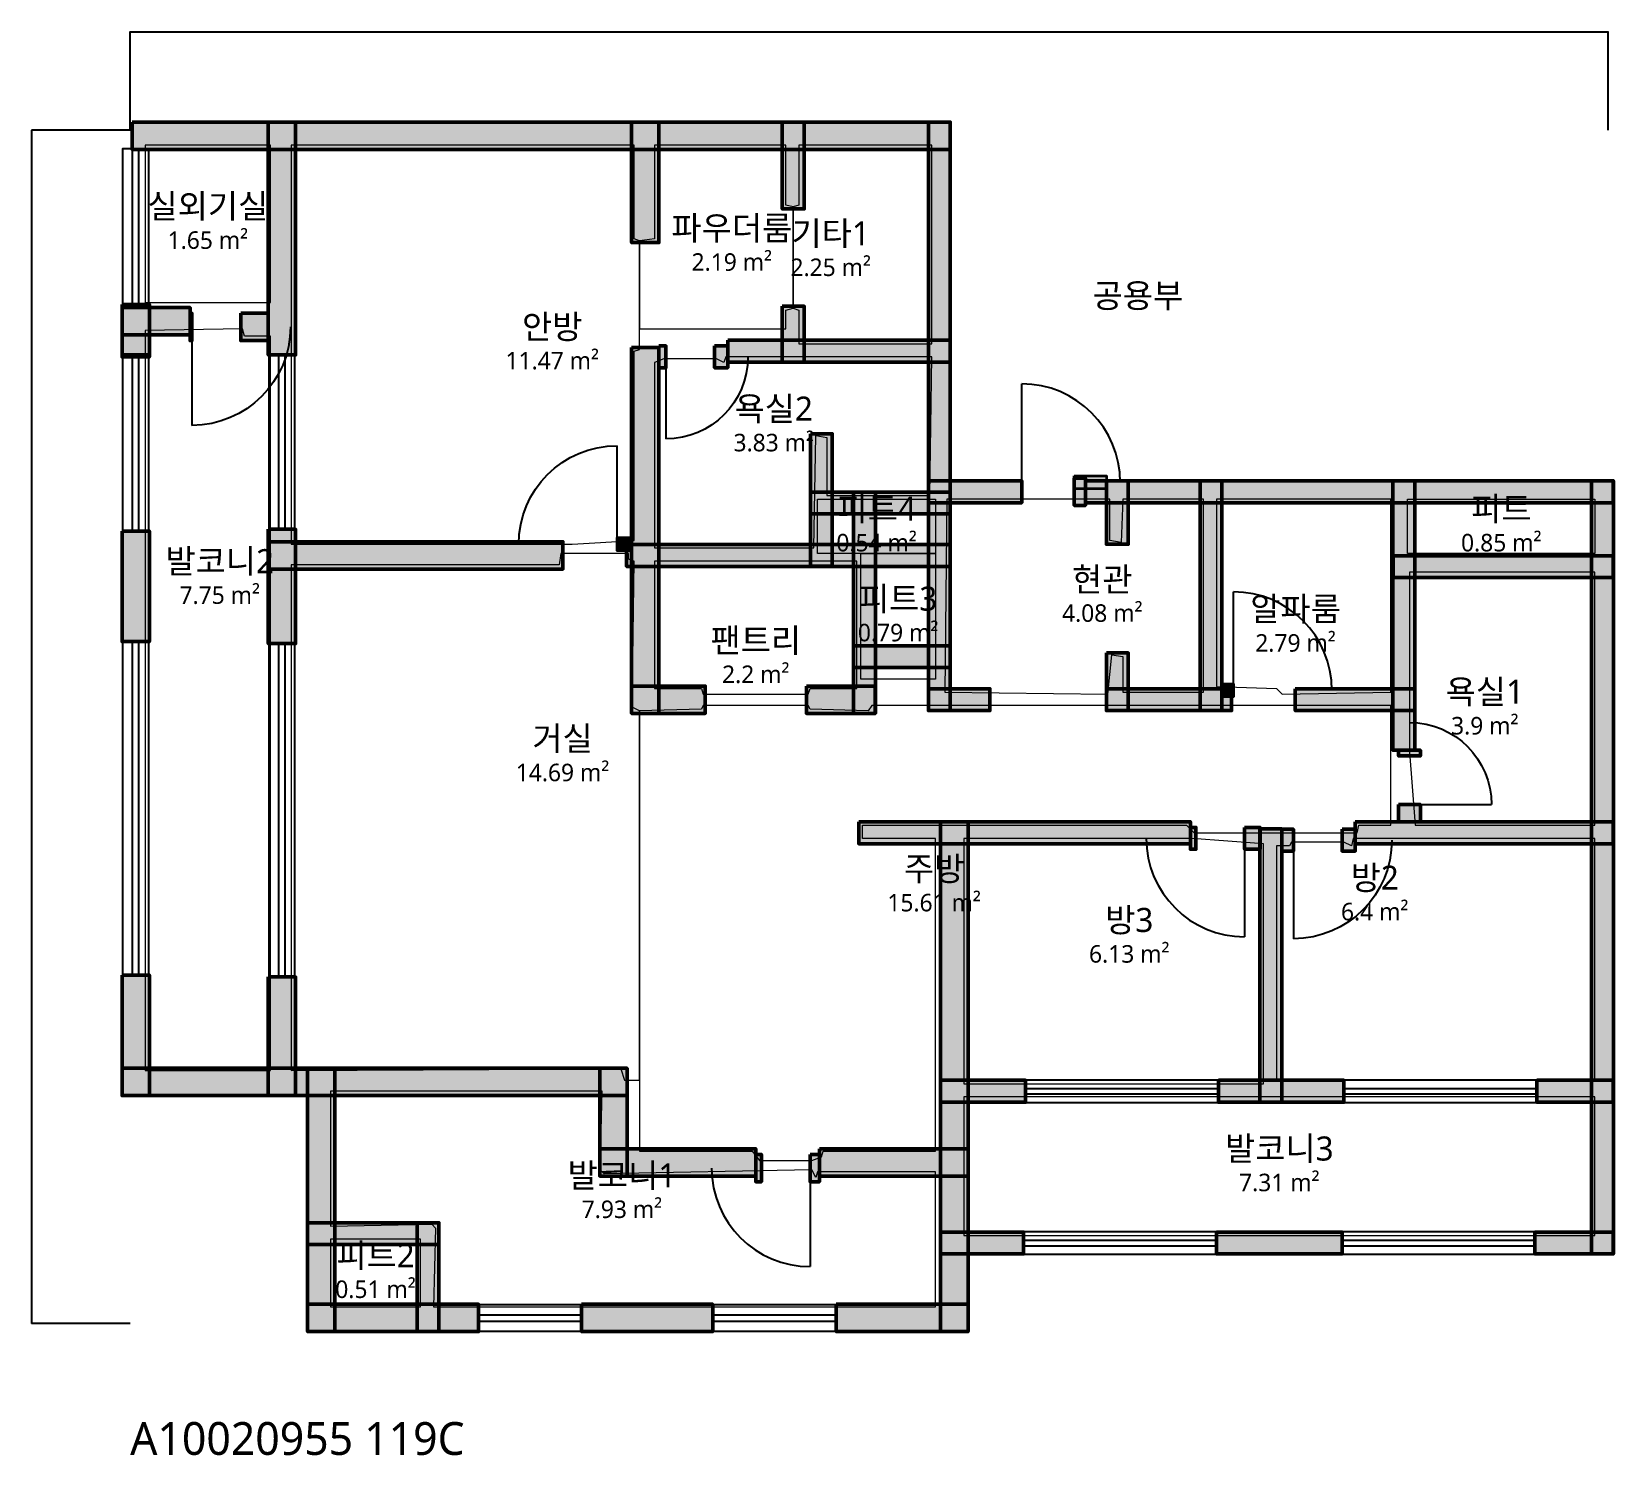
# Model space of a CAD drawing. Header units: millimetres. Extents: x -900 to 13556, y -1204 to 11806.
import ezdxf

# ---------------------------------------------------------------- set-up
doc = ezdxf.new("R2010")
doc.units = ezdxf.units.MM
for name, color, linetype, lineweight in [('A-ANNO-DIMS', 3, 'Continuous', 13), ('A-AREA', 9, 'Continuous', 13), ('A-AREA-IDEN', 7, 'Continuous', 18), ('A-AREA-PUBL', 9, 'Continuous', 13), ('A-DOOR', 4, 'Continuous', 25), ('A-GLAZ', 5, 'Continuous', 25), ('A-WALL-EXTR', 7, 'Continuous', 50), ('A-WALL-PATT', 8, 'Continuous', 9), ('A-WALL-PRTN', 8, 'Continuous', 35), ('A-WALL-STRC', 7, 'Continuous', 50)]:
    doc.layers.add(name, color=color, linetype=linetype, lineweight=lineweight)
doc.styles.add('OpenSansCondensed-Light', font='OpenSansCondensed-Light.ttf')
doc.styles.get("Standard").update_dxf_attribs({"font": 'malgun.ttf'})
doc.dimstyles.new('EZDXF', dxfattribs={"dimtxt": 0.25, "dimasz": 0.175, "dimexe": 0.375, "dimexo": 0.125, "dimgap": 0.1, "dimtad": 1, "dimlfac": 100, "dimzin": 12, "dimdsep": 46, "dimtxsty": 'OpenSansCondensed-Light', "dimblk": 'ARCHTICK', "dimcen": 2.5, "dimazin": 3, "dimtfac": 0.5, "dimtmove": 2, "dimatfit": 3})

# ---------------------------------------------------------------- blocks, each defined once
blk = doc.blocks.new('JJ-DOOR-SWING')
blk.add_line((0, 0), (0, 1000))
blk.add_arc((0, 0), 1000, 0, 90)
blk = doc.blocks.new('JJ-WIN-DOUBLE')
for p, q in [((0, 120), (1000, 120)), ((0, -120), (1000, -120))]:
    blk.add_line(p, q)
blk.add_lwpolyline([(0, -500), (1000, -500), (1000, 500), (0, 500)], close=True)
blk = doc.blocks.new('_ARCHTICK')
at = {"color": 0, "linetype": 'BYBLOCK', "const_width": 0.15}
blk.add_lwpolyline([(-0.5, -0.5), (0.5, 0.5)], dxfattribs=at)

msp = doc.modelspace()

# ---------------------------------------------------------------- hatches: boundary and pattern name
at = {"layer": 'A-WALL-PATT'}
h = msp.add_hatch(color=8, dxfattribs=at)
h.dxf.hatch_style = 1
h.paths.add_polyline_path([(17.1, 10978.9), (7495, 10978.9), (7495, 10728.9), (17.1, 10728.9)])
h = msp.add_hatch(color=8, dxfattribs=at)
h.dxf.hatch_style = 1
h.paths.add_polyline_path([(1261.7, 10978.9), (1511.7, 10978.9), (1511.7, 8850.9), (1261.7, 8850.9)])
h = msp.add_hatch(color=8, dxfattribs=at)
h.dxf.hatch_style = 1
h.paths.add_polyline_path([(4582.9, 10978.9), (4832.9, 10978.9), (4832.9, 9878.1), (4582.9, 9878.1)])
h = msp.add_hatch(color=8, dxfattribs=at)
h.dxf.hatch_style = 1
h.paths.add_polyline_path([(5960.4, 10978.9), (6160.4, 10978.9), (6160.4, 10186.3), (5960.4, 10186.3)])
h = msp.add_hatch(color=8, dxfattribs=at)
h.dxf.hatch_style = 1
h.paths.add_polyline_path([(7295.7, 10978.9), (7495.7, 10978.9), (7495.7, 5601.6), (7295.7, 5601.6)])
h = msp.add_hatch(color=8, dxfattribs=at)
h.dxf.hatch_style = 1
h.paths.add_polyline_path([(-73.6, 9313.2), (176.4, 9313.2), (176.4, 8850.9), (-73.6, 8850.9)])
h = msp.add_hatch(color=8, dxfattribs=at)
h.dxf.hatch_style = 1
h.paths.add_polyline_path([(-73.6, 9313.2), (176.4, 9313.2), (176.4, 9296), (-73.6, 9296)])
h = msp.add_hatch(color=8, dxfattribs=at)
h.dxf.hatch_style = 1
h.paths.add_polyline_path([(-73.6, 9296), (176.4, 9296), (176.4, 8833.8), (-73.6, 8833.8)])
h = msp.add_hatch(color=8, dxfattribs=at)
h.dxf.hatch_style = 1
h.paths.add_polyline_path([(-73.6, 9284.1), (547.8, 9284.1), (547.8, 9034.1), (-73.6, 9034.1)])
h = msp.add_hatch(color=8, dxfattribs=at)
h.dxf.hatch_style = 1
h.paths.add_polyline_path([(5960.4, 9296), (6160.4, 9296), (6160.4, 8785.9), (5960.4, 8785.9)])
h = msp.add_hatch(color=8, dxfattribs=at)
h.dxf.hatch_style = 1
h.paths.add_polyline_path([(547.8, 9232.7), (565, 9232.7), (565, 8982.7), (547.8, 8982.7)])
h = msp.add_hatch(color=8, dxfattribs=at)
h.dxf.hatch_style = 1
h.paths.add_polyline_path([(1010.1, 9232.7), (1261.7, 9232.7), (1261.7, 8982.7), (1010.1, 8982.7)])
h = msp.add_hatch(color=8, dxfattribs=at)
h.dxf.hatch_style = 1
h.paths.add_polyline_path([(5461.2, 8985.2), (7495, 8985.2), (7495, 8785.2), (5461.2, 8785.2)])
h = msp.add_hatch(color=8, dxfattribs=at)
h.dxf.hatch_style = 1
h.paths.add_polyline_path([(-73.6, 8850.9), (176.4, 8850.9), (176.4, 8833.8), (-73.6, 8833.8)])
h = msp.add_hatch(color=8, dxfattribs=at)
h.dxf.hatch_style = 1
h.paths.add_polyline_path([(4582.9, 8919.4), (4832.9, 8919.4), (4832.9, 5575.9), (4582.9, 5575.9)])
h = msp.add_hatch(color=8, dxfattribs=at)
h.dxf.hatch_style = 1
h.paths.add_polyline_path([(4832.9, 8933.8), (4896.3, 8933.8), (4896.3, 8733.8), (4832.9, 8733.8)])
h = msp.add_hatch(color=8, dxfattribs=at)
h.dxf.hatch_style = 1
h.paths.add_polyline_path([(5341.4, 8933.8), (5461.2, 8933.8), (5461.2, 8733.8), (5341.4, 8733.8)])
h = msp.add_hatch(color=8, dxfattribs=at)
h.dxf.hatch_style = 1
h.paths.add_polyline_path([(6217.2, 8131.9), (6417.2, 8131.9), (6417.2, 6919.8), (6217.2, 6919.8)])
h = msp.add_hatch(color=8, dxfattribs=at)
h.dxf.hatch_style = 1
h.paths.add_polyline_path([(7296.5, 7701.2), (8149, 7701.2), (8149, 7501.2), (7296.5, 7501.2)])
h = msp.add_hatch(color=8, dxfattribs=at)
h.dxf.hatch_style = 1
h.paths.add_polyline_path([(8628.4, 7746.8), (8922.8, 7746.8), (8922.8, 7626.8), (8628.4, 7626.8)])
h = msp.add_hatch(color=8, dxfattribs=at)
h.dxf.hatch_style = 1
h.paths.add_polyline_path([(8628.4, 7726.2), (8731.1, 7726.2), (8731.1, 7476.2), (8628.4, 7476.2)])
h = msp.add_hatch(color=8, dxfattribs=at)
h.dxf.hatch_style = 1
h.paths.add_polyline_path([(8731.1, 7701.2), (13555.4, 7701.2), (13555.4, 7501.2), (8731.1, 7501.2)])
h = msp.add_hatch(color=8, dxfattribs=at)
h.dxf.hatch_style = 1
h.paths.add_polyline_path([(8922.1, 7700.5), (9122.1, 7700.5), (9122.1, 7121.8), (8922.1, 7121.8)])
h = msp.add_hatch(color=8, dxfattribs=at)
h.dxf.hatch_style = 1
h.paths.add_polyline_path([(9778.1, 7700.5), (9978.1, 7700.5), (9978.1, 5601.6), (9778.1, 5601.6)])
h = msp.add_hatch(color=8, dxfattribs=at)
h.dxf.hatch_style = 1
h.paths.add_polyline_path([(11541.5, 7700.5), (11741.5, 7700.5), (11741.5, 5238.7), (11541.5, 5238.7)])
h = msp.add_hatch(color=8, dxfattribs=at)
h.dxf.hatch_style = 1
h.paths.add_polyline_path([(13356.1, 7700.5), (13556.1, 7700.5), (13556.1, 636.9), (13356.1, 636.9)])
h = msp.add_hatch(color=8, dxfattribs=at)
h.dxf.hatch_style = 1
h.paths.add_polyline_path([(6217.9, 7598.5), (7495, 7598.5), (7495, 7398.5), (6217.9, 7398.5)])
h = msp.add_hatch(color=8, dxfattribs=at)
h.dxf.hatch_style = 1
h.paths.add_polyline_path([(6611, 7597.8), (6811, 7597.8), (6811, 5575.9), (6611, 5575.9)])
h = msp.add_hatch(color=8, dxfattribs=at)
h.dxf.hatch_style = 1
h.paths.add_polyline_path([(-73.6, 7241.7), (176.4, 7241.7), (176.4, 6231.6), (-73.6, 6231.6)])
h = msp.add_hatch(color=8, dxfattribs=at)
h.dxf.hatch_style = 1
h.paths.add_polyline_path([(1261.7, 7258.8), (1511.7, 7258.8), (1511.7, 6214.5), (1261.7, 6214.5)])
h = msp.add_hatch(color=8, dxfattribs=at)
h.dxf.hatch_style = 1
h.paths.add_polyline_path([(1261.7, 7258.8), (1511.7, 7258.8), (1511.7, 7144.1), (1261.7, 7144.1)])
h = msp.add_hatch(color=8, dxfattribs=at)
h.dxf.hatch_style = 1
h.paths.add_polyline_path([(1261.7, 7144.1), (3954.7, 7144.1), (3954.7, 6894.1), (1261.7, 6894.1)])
h = msp.add_hatch(color=8, dxfattribs=at)
h.dxf.hatch_style = 1
h.paths.add_polyline_path([(4451.1, 7181.8), (4583, 7181.8), (4583, 7061.8), (4451.1, 7061.8)])
h = msp.add_hatch(color=8, dxfattribs=at)
h.dxf.hatch_style = 1
h.paths.add_polyline_path([(4536.7, 7119.1), (7495, 7119.1), (7495, 6919.1), (4536.7, 6919.1)])
h = msp.add_hatch(color=8, dxfattribs=at)
h.dxf.hatch_style = 1
h.paths.add_polyline_path([(11542.2, 7016.4), (13555.4, 7016.4), (13555.4, 6816.4), (11542.2, 6816.4)])
h = msp.add_hatch(color=8, dxfattribs=at)
h.dxf.hatch_style = 1
h.paths.add_polyline_path([(6611.7, 6194.6), (7495, 6194.6), (7495, 5994.6), (6611.7, 5994.6)])
h = msp.add_hatch(color=8, dxfattribs=at)
h.dxf.hatch_style = 1
h.paths.add_polyline_path([(8922.1, 6128.9), (9122.1, 6128.9), (9122.1, 5601.6), (8922.1, 5601.6)])
h = msp.add_hatch(color=8, dxfattribs=at)
h.dxf.hatch_style = 1
h.paths.add_polyline_path([(4583, 5825.9), (5255.8, 5825.9), (5255.8, 5575.9), (4583, 5575.9)])
h = msp.add_hatch(color=8, dxfattribs=at)
h.dxf.hatch_style = 1
h.paths.add_polyline_path([(6180.2, 5825.9), (6810.2, 5825.9), (6810.2, 5575.9), (6180.2, 5575.9)])
h = msp.add_hatch(color=8, dxfattribs=at)
h.dxf.hatch_style = 1
h.paths.add_polyline_path([(7296.5, 5800.9), (7858, 5800.9), (7858, 5600.9), (7296.5, 5600.9)])
h = msp.add_hatch(color=8, dxfattribs=at)
h.dxf.hatch_style = 1
h.paths.add_polyline_path([(8922.8, 5800.9), (10066.4, 5800.9), (10066.4, 5600.9), (8922.8, 5600.9)])
h = msp.add_hatch(color=8, dxfattribs=at)
h.dxf.hatch_style = 1
h.paths.add_polyline_path([(9977.4, 5846.5), (10083.6, 5846.5), (10083.6, 5726.5), (9977.4, 5726.5)])
h = msp.add_hatch(color=8, dxfattribs=at)
h.dxf.hatch_style = 1
h.paths.add_polyline_path([(10648.5, 5800.9), (11740.7, 5800.9), (11740.7, 5600.9), (10648.5, 5600.9)])
h = msp.add_hatch(color=8, dxfattribs=at)
h.dxf.hatch_style = 1
h.paths.add_polyline_path([(11592.8, 5238.7), (11792.8, 5238.7), (11792.8, 5187.3), (11592.8, 5187.3)])
h = msp.add_hatch(color=8, dxfattribs=at)
h.dxf.hatch_style = 1
h.paths.add_polyline_path([(11592.8, 4742.2), (11792.8, 4742.2), (11792.8, 4584.7), (11592.8, 4584.7)])
h = msp.add_hatch(color=8, dxfattribs=at)
h.dxf.hatch_style = 1
h.paths.add_polyline_path([(6659.6, 4585.4), (9689.8, 4585.4), (9689.8, 4385.4), (6659.6, 4385.4)])
h = msp.add_hatch(color=8, dxfattribs=at)
h.dxf.hatch_style = 1
h.paths.add_polyline_path([(7407.7, 4584.7), (7657.7, 4584.7), (7657.7, -73.6), (7407.7, -73.6)])
h = msp.add_hatch(color=8, dxfattribs=at)
h.dxf.hatch_style = 1
h.paths.add_polyline_path([(9689.8, 4534), (9741.2, 4534), (9741.2, 4334), (9689.8, 4334)])
h = msp.add_hatch(color=8, dxfattribs=at)
h.dxf.hatch_style = 1
h.paths.add_polyline_path([(10186.3, 4534), (10326.7, 4534), (10326.7, 4334), (10186.3, 4334)])
h = msp.add_hatch(color=8, dxfattribs=at)
h.dxf.hatch_style = 1
h.paths.add_polyline_path([(10325.9, 4519.6), (10525.9, 4519.6), (10525.9, 2023.6), (10325.9, 2023.6)])
h = msp.add_hatch(color=8, dxfattribs=at)
h.dxf.hatch_style = 1
h.paths.add_polyline_path([(10525.2, 4516.9), (10631.4, 4516.9), (10631.4, 4316.9), (10525.2, 4316.9)])
h = msp.add_hatch(color=8, dxfattribs=at)
h.dxf.hatch_style = 1
h.paths.add_polyline_path([(11076.5, 4516.9), (11196.3, 4516.9), (11196.3, 4316.9), (11076.5, 4316.9)])
h = msp.add_hatch(color=8, dxfattribs=at)
h.dxf.hatch_style = 1
h.paths.add_polyline_path([(11196.3, 4585.4), (13555.4, 4585.4), (13555.4, 4385.4), (11196.3, 4385.4)])
h = msp.add_hatch(color=8, dxfattribs=at)
h.dxf.hatch_style = 1
h.paths.add_polyline_path([(-73.6, 3184.3), (176.4, 3184.3), (176.4, 2083.5), (-73.6, 2083.5)])
h = msp.add_hatch(color=8, dxfattribs=at)
h.dxf.hatch_style = 1
h.paths.add_polyline_path([(1261.7, 3167.2), (1511.7, 3167.2), (1511.7, 2083.5), (1261.7, 2083.5)])
h = msp.add_hatch(color=8, dxfattribs=at)
h.dxf.hatch_style = 1
h.paths.add_polyline_path([(-73.6, 2333.5), (4541.9, 2333.5), (4541.9, 2083.5), (-73.6, 2083.5)])
h = msp.add_hatch(color=8, dxfattribs=at)
h.dxf.hatch_style = 1
h.paths.add_polyline_path([(1621.2, 2333.4), (1871.2, 2333.4), (1871.2, -73.6), (1621.2, -73.6)])
h = msp.add_hatch(color=8, dxfattribs=at)
h.dxf.hatch_style = 1
h.paths.add_polyline_path([(4291.9, 2333.4), (4541.9, 2333.4), (4541.9, 1347.3), (4291.9, 1347.3)])
h = msp.add_hatch(color=8, dxfattribs=at)
h.dxf.hatch_style = 1
h.paths.add_polyline_path([(7407.7, 2222.9), (8183.3, 2222.9), (8183.3, 2022.9), (7407.7, 2022.9)])
h = msp.add_hatch(color=8, dxfattribs=at)
h.dxf.hatch_style = 1
h.paths.add_polyline_path([(9946.6, 2222.9), (11093.6, 2222.9), (11093.6, 2022.9), (9946.6, 2022.9)])
h = msp.add_hatch(color=8, dxfattribs=at)
h.dxf.hatch_style = 1
h.paths.add_polyline_path([(12857, 2222.9), (13555.4, 2222.9), (13555.4, 2022.9), (12857, 2022.9)])
h = msp.add_hatch(color=8, dxfattribs=at)
h.dxf.hatch_style = 1
h.paths.add_polyline_path([(4291.9, 1597.3), (5718, 1597.3), (5718, 1347.3), (4291.9, 1347.3)])
h = msp.add_hatch(color=8, dxfattribs=at)
h.dxf.hatch_style = 1
h.paths.add_polyline_path([(6300.1, 1597.3), (7657.7, 1597.3), (7657.7, 1347.3), (6300.1, 1347.3)])
h = msp.add_hatch(color=8, dxfattribs=at)
h.dxf.hatch_style = 1
h.paths.add_polyline_path([(5718, 1545.9), (5769.4, 1545.9), (5769.4, 1295.9), (5718, 1295.9)])
h = msp.add_hatch(color=8, dxfattribs=at)
h.dxf.hatch_style = 1
h.paths.add_polyline_path([(6214.5, 1545.9), (6300.1, 1545.9), (6300.1, 1295.9), (6214.5, 1295.9)])
h = msp.add_hatch(color=8, dxfattribs=at)
h.dxf.hatch_style = 1
h.paths.add_polyline_path([(1621.2, 921.7), (2821.3, 921.7), (2821.3, 721.7), (1621.2, 721.7)])
h = msp.add_hatch(color=8, dxfattribs=at)
h.dxf.hatch_style = 1
h.paths.add_polyline_path([(2622, 921), (2822, 921), (2822, -73.6), (2622, -73.6)])
h = msp.add_hatch(color=8, dxfattribs=at)
h.dxf.hatch_style = 1
h.paths.add_polyline_path([(7407.7, 836.2), (8166.1, 836.2), (8166.1, 636.2), (7407.7, 636.2)])
h = msp.add_hatch(color=8, dxfattribs=at)
h.dxf.hatch_style = 1
h.paths.add_polyline_path([(9929.5, 836.2), (11076.5, 836.2), (11076.5, 636.2), (9929.5, 636.2)])
h = msp.add_hatch(color=8, dxfattribs=at)
h.dxf.hatch_style = 1
h.paths.add_polyline_path([(12839.8, 836.2), (13555.4, 836.2), (13555.4, 636.2), (12839.8, 636.2)])
h = msp.add_hatch(color=8, dxfattribs=at)
h.dxf.hatch_style = 1
h.paths.add_polyline_path([(1621.2, 176.4), (3184.3, 176.4), (3184.3, -73.6), (1621.2, -73.6)])
h = msp.add_hatch(color=8, dxfattribs=at)
h.dxf.hatch_style = 1
h.paths.add_polyline_path([(4125.9, 176.4), (5324.3, 176.4), (5324.3, -73.6), (4125.9, -73.6)])
h = msp.add_hatch(color=8, dxfattribs=at)
h.dxf.hatch_style = 1
h.paths.add_polyline_path([(6454.2, 176.4), (7657.7, 176.4), (7657.7, -73.6), (6454.2, -73.6)])

# ---------------------------------------------------------------- linework, layer by layer
at = {"layer": 'A-AREA'}
for points in [[(137, 10768.3), (137, 9330.3), (1284, 9330.3), (1284, 10768.3)], [(1472.3, 10768.3), (1472.3, 7121.8), (4040.3, 7121.8), (4605.2, 7156.1), (4605.2, 8885.2), (4656.6, 8902.3), (4656.6, 9895.2), (4605.2, 9912.4), (4605.2, 10768.3)], [(4793.5, 10768.3), (4793.5, 9912.4), (4656.6, 9895.2), (4656.6, 9090.6), (5991.9, 9090.6), (5991.9, 9261.8), (6060.4, 9278.9), (6060.4, 10203.4), (5991.9, 10220.5), (5991.9, 10768.3)], [(6111.8, 10768.3), (6111.8, 10220.5), (6060.4, 10203.4), (6060.4, 9278.9), (6111.8, 9261.8), (6111.8, 8953.6), (7327.3, 8953.6), (7327.3, 10768.3)], [(137, 9073.5), (137, 2311.2), (1284, 2311.2), (1284, 9022.1), (1044.3, 9022.1), (1027.2, 9090.6)], [(4793.5, 8782.4), (4793.5, 7087.6), (6248.7, 7087.6), (6265.8, 8114.8), (6368.6, 8097.7), (6368.6, 7566.9), (7310.1, 7566.9), (7327.3, 8833.8), (5444.1, 8833.8), (5427, 8782.4), (5358.5, 8816.7), (4879.1, 8816.7)], [(6283, 7036.2), (6283, 7532.7), (7361.5, 7532.7), (7361.5, 7036.2)], [(7464.2, 7532.7), (7447.1, 5769.4), (8936.5, 5752.2), (8970.8, 6111.8), (9073.5, 6094.6), (9073.5, 5769.4), (9809.6, 5769.4), (9809.6, 7532.7), (9073.5, 7532.7), (9056.4, 7138.9), (8953.6, 7156.1), (8953.6, 7532.7)], [(9929.5, 7532.7), (9929.5, 5820.7), (10477.3, 5803.6), (10528.7, 5752.2), (11521.6, 5769.4), (11521.6, 7532.7)], [(11675.7, 7036.2), (11675.7, 7532.7), (13387.7, 7532.7), (13387.7, 7036.2)], [(4553.9, 7036.2), (3937.5, 7036.2), (3920.4, 6933.5), (1472.3, 6933.5), (1472.3, 2311.2), (4485.4, 2328.3), (4519.6, 2225.6), (4656.6, 2225.6), (4656.6, 5598.2), (4588.1, 5632.4), (4605.2, 6967.8), (4553.9, 6984.9)], [(4793.5, 6967.8), (4793.5, 5803.6), (5221.5, 5803.6), (5238.7, 5752.2), (6197.4, 5752.2), (6214.5, 5803.6), (6642.5, 5803.6), (6642.5, 6967.8)], [(6676.7, 7036.2), (7361.5, 7036.2), (7361.5, 5889.2), (6676.7, 5889.2)], [(11692.8, 6865), (11692.8, 5221.5), (11744.2, 4553.9), (13387.7, 4553.9), (13387.7, 6865)], [(4656.6, 1575), (5683.8, 1575), (5752.2, 1489.4), (6231.6, 1489.4), (6317.2, 1523.7), (6334.3, 1575), (7361.5, 1575), (7361.5, 4434), (6693.8, 4434), (6693.8, 4553.9), (9655.6, 4553.9), (9724, 4485.4), (11213.5, 4485.4), (11230.6, 4553.9), (11521.6, 4553.9), (11521.6, 5649.5), (6779.4, 5649.5), (6745.2, 5598.2), (6214.5, 5615.3), (6197.4, 5649.5), (5238.7, 5649.5), (5221.5, 5615.3), (4656.6, 5598.2)], [(7618.3, 4434), (7618.3, 2191.3), (10357.5, 2191.3), (10357.5, 4382.7), (9706.9, 4434)], [(10477.3, 4365.5), (10477.3, 2225.6), (13387.7, 2225.6), (13387.7, 4434), (11179.2, 4434), (11162.1, 4365.5), (11093.6, 4399.8), (10614.3, 4399.8), (10597.1, 4365.5)], [(1831.8, 2122.9), (1831.8, 890.2), (2756.3, 907.3), (2790.5, 873.1), (2773.4, 154.1), (7361.5, 154.1), (7361.5, 1386.7), (6283, 1386.7), (6265.8, 1335.3), (6231.6, 1403.8), (4331.3, 1369.6), (4297.1, 1403.8), (4314.2, 2122.9)], [(7618.3, 2071.5), (7618.3, 804.6), (13387.7, 804.6), (13387.7, 2071.5)], [(1831.8, 770.4), (1831.8, 154.1), (2653.6, 154.1), (2653.6, 770.4)]]:
    msp.add_lwpolyline(points, close=True, dxfattribs=at)
at = {"layer": 'A-WALL-EXTR'}
for points in [[(17.1, 10978.9), (7495, 10978.9), (7495, 10728.9), (17.1, 10728.9)], [(1261.7, 10978.9), (1511.7, 10978.9), (1511.7, 8850.9), (1261.7, 8850.9)], [(4582.9, 10978.9), (4832.9, 10978.9), (4832.9, 9878.1), (4582.9, 9878.1)], [(-73.6, 9313.2), (176.4, 9313.2), (176.4, 8850.9), (-73.6, 8850.9)], [(-73.6, 9313.2), (176.4, 9313.2), (176.4, 9296), (-73.6, 9296)], [(-73.6, 9296), (176.4, 9296), (176.4, 8833.8), (-73.6, 8833.8)], [(-73.6, 9284.1), (547.8, 9284.1), (547.8, 9034.1), (-73.6, 9034.1)], [(547.8, 9232.7), (565, 9232.7), (565, 8982.7), (547.8, 8982.7)], [(1010.1, 9232.7), (1261.7, 9232.7), (1261.7, 8982.7), (1010.1, 8982.7)], [(-73.6, 8850.9), (176.4, 8850.9), (176.4, 8833.8), (-73.6, 8833.8)], [(4582.9, 8919.4), (4832.9, 8919.4), (4832.9, 5575.9), (4582.9, 5575.9)], [(8628.4, 7726.2), (8731.1, 7726.2), (8731.1, 7476.2), (8628.4, 7476.2)], [(-73.6, 7241.7), (176.4, 7241.7), (176.4, 6231.6), (-73.6, 6231.6)], [(1261.7, 7258.8), (1511.7, 7258.8), (1511.7, 6214.5), (1261.7, 6214.5)], [(1261.7, 7258.8), (1511.7, 7258.8), (1511.7, 7144.1), (1261.7, 7144.1)], [(1261.7, 7144.1), (3954.7, 7144.1), (3954.7, 6894.1), (1261.7, 6894.1)], [(4583, 5825.9), (5255.8, 5825.9), (5255.8, 5575.9), (4583, 5575.9)], [(6180.2, 5825.9), (6810.2, 5825.9), (6810.2, 5575.9), (6180.2, 5575.9)], [(7407.7, 4584.7), (7657.7, 4584.7), (7657.7, -73.6), (7407.7, -73.6)], [(-73.6, 3184.3), (176.4, 3184.3), (176.4, 2083.5), (-73.6, 2083.5)], [(1261.7, 3167.2), (1511.7, 3167.2), (1511.7, 2083.5), (1261.7, 2083.5)], [(-73.6, 2333.5), (4541.9, 2333.5), (4541.9, 2083.5), (-73.6, 2083.5)], [(1621.2, 2333.4), (1871.2, 2333.4), (1871.2, -73.6), (1621.2, -73.6)], [(4291.9, 2333.4), (4541.9, 2333.4), (4541.9, 1347.3), (4291.9, 1347.3)], [(4291.9, 1597.3), (5718, 1597.3), (5718, 1347.3), (4291.9, 1347.3)], [(6300.1, 1597.3), (7657.7, 1597.3), (7657.7, 1347.3), (6300.1, 1347.3)], [(5718, 1545.9), (5769.4, 1545.9), (5769.4, 1295.9), (5718, 1295.9)], [(6214.5, 1545.9), (6300.1, 1545.9), (6300.1, 1295.9), (6214.5, 1295.9)], [(1621.2, 176.4), (3184.3, 176.4), (3184.3, -73.6), (1621.2, -73.6)], [(4125.9, 176.4), (5324.3, 176.4), (5324.3, -73.6), (4125.9, -73.6)], [(6454.2, 176.4), (7657.7, 176.4), (7657.7, -73.6), (6454.2, -73.6)]]:
    msp.add_lwpolyline(points, close=True, dxfattribs=at)
at = {"layer": 'A-WALL-PRTN'}
for points in [[(8628.4, 7746.8), (8922.8, 7746.8), (8922.8, 7626.8), (8628.4, 7626.8)], [(4451.1, 7181.8), (4583, 7181.8), (4583, 7061.8), (4451.1, 7061.8)], [(9977.4, 5846.5), (10083.6, 5846.5), (10083.6, 5726.5), (9977.4, 5726.5)]]:
    msp.add_lwpolyline(points, close=True, dxfattribs=at)
at = {"layer": 'A-WALL-STRC'}
for points in [[(5960.4, 10978.9), (6160.4, 10978.9), (6160.4, 10186.3), (5960.4, 10186.3)], [(7295.7, 10978.9), (7495.7, 10978.9), (7495.7, 5601.6), (7295.7, 5601.6)], [(5960.4, 9296), (6160.4, 9296), (6160.4, 8785.9), (5960.4, 8785.9)], [(5461.2, 8985.2), (7495, 8985.2), (7495, 8785.2), (5461.2, 8785.2)], [(4832.9, 8933.8), (4896.3, 8933.8), (4896.3, 8733.8), (4832.9, 8733.8)], [(5341.4, 8933.8), (5461.2, 8933.8), (5461.2, 8733.8), (5341.4, 8733.8)], [(6217.2, 8131.9), (6417.2, 8131.9), (6417.2, 6919.8), (6217.2, 6919.8)], [(7296.5, 7701.2), (8149, 7701.2), (8149, 7501.2), (7296.5, 7501.2)], [(8731.1, 7701.2), (13555.4, 7701.2), (13555.4, 7501.2), (8731.1, 7501.2)], [(8922.1, 7700.5), (9122.1, 7700.5), (9122.1, 7121.8), (8922.1, 7121.8)], [(9778.1, 7700.5), (9978.1, 7700.5), (9978.1, 5601.6), (9778.1, 5601.6)], [(11541.5, 7700.5), (11741.5, 7700.5), (11741.5, 5238.7), (11541.5, 5238.7)], [(13356.1, 7700.5), (13556.1, 7700.5), (13556.1, 636.9), (13356.1, 636.9)], [(6217.9, 7598.5), (7495, 7598.5), (7495, 7398.5), (6217.9, 7398.5)], [(6611, 7597.8), (6811, 7597.8), (6811, 5575.9), (6611, 5575.9)], [(4536.7, 7119.1), (7495, 7119.1), (7495, 6919.1), (4536.7, 6919.1)], [(11542.2, 7016.4), (13555.4, 7016.4), (13555.4, 6816.4), (11542.2, 6816.4)], [(6611.7, 6194.6), (7495, 6194.6), (7495, 5994.6), (6611.7, 5994.6)], [(8922.1, 6128.9), (9122.1, 6128.9), (9122.1, 5601.6), (8922.1, 5601.6)], [(7296.5, 5800.9), (7858, 5800.9), (7858, 5600.9), (7296.5, 5600.9)], [(8922.8, 5800.9), (10066.4, 5800.9), (10066.4, 5600.9), (8922.8, 5600.9)], [(10648.5, 5800.9), (11740.7, 5800.9), (11740.7, 5600.9), (10648.5, 5600.9)], [(11592.8, 5238.7), (11792.8, 5238.7), (11792.8, 5187.3), (11592.8, 5187.3)], [(11592.8, 4742.2), (11792.8, 4742.2), (11792.8, 4584.7), (11592.8, 4584.7)], [(6659.6, 4585.4), (9689.8, 4585.4), (9689.8, 4385.4), (6659.6, 4385.4)], [(9689.8, 4534), (9741.2, 4534), (9741.2, 4334), (9689.8, 4334)], [(10186.3, 4534), (10326.7, 4534), (10326.7, 4334), (10186.3, 4334)], [(10325.9, 4519.6), (10525.9, 4519.6), (10525.9, 2023.6), (10325.9, 2023.6)], [(10525.2, 4516.9), (10631.4, 4516.9), (10631.4, 4316.9), (10525.2, 4316.9)], [(11076.5, 4516.9), (11196.3, 4516.9), (11196.3, 4316.9), (11076.5, 4316.9)], [(11196.3, 4585.4), (13555.4, 4585.4), (13555.4, 4385.4), (11196.3, 4385.4)], [(7407.7, 2222.9), (8183.3, 2222.9), (8183.3, 2022.9), (7407.7, 2022.9)], [(9946.6, 2222.9), (11093.6, 2222.9), (11093.6, 2022.9), (9946.6, 2022.9)], [(12857, 2222.9), (13555.4, 2222.9), (13555.4, 2022.9), (12857, 2022.9)], [(1621.2, 921.7), (2821.3, 921.7), (2821.3, 721.7), (1621.2, 721.7)], [(2622, 921), (2822, 921), (2822, -73.6), (2622, -73.6)], [(7407.7, 836.2), (8166.1, 836.2), (8166.1, 636.2), (7407.7, 636.2)], [(9929.5, 836.2), (11076.5, 836.2), (11076.5, 636.2), (9929.5, 636.2)], [(12839.8, 836.2), (13555.4, 836.2), (13555.4, 636.2), (12839.8, 636.2)]]:
    msp.add_lwpolyline(points, close=True, dxfattribs=at)

# ---------------------------------------------------------------- block references
at = {"layer": 'A-DOOR'}
for p, xscale, yscale in [((565, 9107.7), 0.9, -0.9), ((4896.3, 8833.8), 0.75, -0.75), ((8149, 7686.8), 0.9, 0.9), ((10083.6, 5786.5), 0.9, 0.9), ((10631.4, 4416.9), 0.9, -0.9)]:
    msp.add_blockref('JJ-DOOR-SWING', p, dxfattribs=dict(at, xscale=xscale, yscale=yscale))
for p, xscale, yscale, rotation in [((4451.1, 7121.8), 0.9, -0.9, 180), ((11692.8, 4742.2), 0.75, -0.75, 90), ((10186.3, 4434), 0.9, 0.9, 180), ((6214.5, 1420.9), 0.9, 0.9, 180)]:
    msp.add_blockref('JJ-DOOR-SWING', p, dxfattribs=dict(at, xscale=xscale, yscale=yscale, rotation=rotation))
at = {"layer": 'A-GLAZ', "yscale": 0.2396769318456155, "rotation": 90}
for p, xscale in [((51.4, 9313.2), 1.4208999999999996), ((51.4, 7241.7), 1.5920999999999994), ((1386.7, 7258.8), 1.5920999999999994), ((51.4, 3184.3), 3.0473000000000003), ((1386.7, 3167.2), 3.0473000000000003)]:
    msp.add_blockref('JJ-WIN-DOUBLE', p, dxfattribs=dict(at, xscale=xscale))
at = {"layer": 'A-GLAZ'}
for p, xscale, yscale in [((8183.3, 2122.9), 1.7633, 0.20543737015338473), ((11093.6, 2122.9), 1.7633999999999996, 0.20543737015338473), ((8166.1, 736.2), 1.7633999999999996, 0.20543737015338473), ((11076.5, 736.2), 1.7632999999999992, 0.20543737015338473), ((3184.3, 51.4), 0.9415999999999994, 0.2396769318456155), ((5324.3, 51.4), 1.1298999999999997, 0.2396769318456155)]:
    msp.add_blockref('JJ-WIN-DOUBLE', p, dxfattribs=dict(at, xscale=xscale, yscale=yscale))

# ---------------------------------------------------------------- texts
at = {"layer": 'A-AREA-IDEN'}
for s, insert, char_height, attachment_point in [('실외기실', (710.5, 10199.3), 220, 5), ('파우더룸', (5498.86, 9999), 220, 5), ('1.65 m²', (710.5, 9899.3), 160, 5), ('기타1', (6402.825, 9951.05), 220, 5), ('2.19 m²', (5498.86, 9699), 160, 5), ('2.25 m²', (6402.825, 9651.05), 160, 5), ('안방', (3857.65556, 9097.93333), 220, 5), ('11.47 m²', (3857.65556, 8797.93333), 160, 5), ('욕실2', (5882.06667, 8348.94167), 220, 5), ('3.83 m²', (5882.06667, 8048.94167), 160, 5), ('피트4', (6822.25, 7434.45), 220, 5), ('피트', (12531.7, 7434.45), 220, 5), ('0.54 m²', (6822.25, 7134.45), 160, 5), ('0.85 m²', (12531.7, 7134.45), 160, 5), ('발코니2', (818.91667, 6955.11667), 220, 5), ('현관', (8885.15833, 6791.05), 220, 5), ('7.75 m²', (818.91667, 6655.11667), 160, 5), ('피트3', (7019.1, 6612.7), 220, 5), ('알파룸', (10651.36667, 6518.55), 220, 5), ('4.08 m²', (8885.15833, 6491.05), 160, 5), ('팬트리', (5718.0125, 6231.8), 220, 5), ('0.79 m²', (7019.1, 6312.7), 160, 5), ('2.79 m²', (10651.36667, 6218.55), 160, 5), ('2.2 m²', (5718.0125, 5931.8), 160, 5), ('욕실1', (12381.04, 5761.86), 220, 5), ('3.9 m²', (12381.04, 5461.86), 160, 5), ('거실', (3951.81667, 5334.45), 220, 5), ('14.69 m²', (3951.81667, 5034.45), 160, 5), ('주방', (7348.1087, 4144.86522), 220, 5), ('방2', (11375.14444, 4062.81111), 220, 5), ('15.61 m²', (7348.1087, 3844.86522), 160, 5), ('방3', (9131.7, 3676.66), 220, 5), ('6.4 m²', (11375.14444, 3762.81111), 160, 5), ('6.13 m²', (9131.7, 3376.66), 160, 5), ('발코니3', (10503, 1588.05), 220, 5), ('발코니1', (4494.6, 1343.11538), 220, 5), ('7.31 m²', (10503, 1288.05), 160, 5), ('7.93 m²', (4494.6, 1043.11538), 160, 5), ('피트2', (2242.7, 612.25), 220, 5), ('0.51 m²', (2242.7, 312.25), 160, 5), ('A10020955 119C', (0, -900), 300, 1)]:
    msp.add_mtext(s, dxfattribs=dict(at, insert=insert, char_height=char_height, attachment_point=attachment_point))
at = {"layer": 'A-AREA-PUBL', "insert": (9210.4, 9381.6), "char_height": 220, "attachment_point": 5}
msp.add_mtext('공용부', dxfattribs=at)

# ---------------------------------------------------------------- dimensions: what is measured, and where the dimension line sits
at = {"layer": 'A-ANNO-DIMS'}
msp.add_linear_dim(base=(0, 11805.3004), p1=(0, 10905.3004), p2=(13507.50709, 10905.3004), dimstyle='EZDXF', dxfattribs=at).render()
msp.add_linear_dim(base=(-900, 0), p1=(0, 0), p2=(0, 10905.3004), angle=90, dimstyle='EZDXF', dxfattribs=at).render()

doc.saveas('drawing.dxf')
